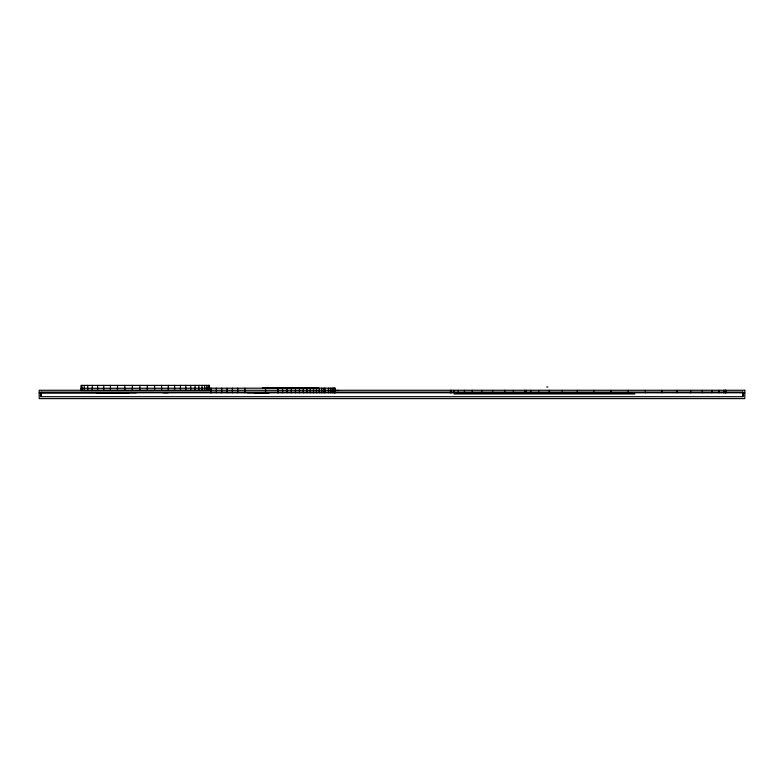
<?xml version="1.0" encoding="UTF-8"?>
<svg xmlns="http://www.w3.org/2000/svg" width="784" height="784" viewBox="0 0 784 784"><rect width="100%" height="100%" fill="white"/><g stroke="black" fill="none" stroke-linecap="round" stroke-linejoin="round"><path stroke-width="1.18" d="M742.899 392.078L742.899 396.704L40.974 396.704L40.964 392.794L40.974 392.078L742.899 392.078L742.899 396.704M128.85 392.764L96.716 392.764M266.629 392.794L269.226 392.764L266.207 392.794M163.337 392.794L168.139 392.764M546.732 387.002L547.859 387.002M262.356 387.933L318.412 387.933M81.017 388.286L335.16 388.158L335.16 392.794M334.386 390.481L338.806 390.481M40.405 392.794L84.045 392.764M39.2 392.794L744.8 392.794M84.888 392.764L136.249 392.794M454.161 393.95L634.854 393.95M247.313 392.764L265.482 392.794L254.643 392.764M265.051 392.794L262.248 392.764L265.021 392.794M726.043 390.275L726.043 392.794M725.582 390.275L725.582 392.794M724.994 390.275L724.994 392.794M723.573 390.275L723.573 392.794M718.977 390.275L718.977 392.794M711.852 390.275L711.852 392.794M702.346 390.275L702.346 392.794M690.655 390.275L690.655 392.794M677.043 390.275L677.043 392.794M661.833 390.275L661.833 392.794M645.438 390.275L645.438 392.794M628.278 390.275L628.278 392.794M610.863 390.275L610.863 392.794M593.713 390.275L593.713 392.794M577.377 390.275L577.377 392.794M562.393 390.275L562.393 392.794M549.3 390.275L549.3 392.794M538.598 390.275L538.598 392.794M530.719 390.275L530.719 392.794M526.015 390.275L526.015 392.794M524.731 390.275L524.731 392.794M513.442 390.275L513.442 392.794M504.729 390.275L504.729 392.794M492.568 390.275L492.568 392.794M481.719 390.275L481.719 392.794M472.331 390.275L472.331 392.794M464.491 390.275L464.491 392.794M458.317 390.275L458.317 392.794M453.887 390.275L453.887 392.794M451.28 390.275L451.28 392.794M450.535 390.275L450.535 392.794M334.935 388.158L334.935 392.794M334.366 388.158L334.366 392.794M333.425 388.158L333.425 392.794M332.132 388.158L332.132 392.794M330.476 388.158L330.476 392.794M328.467 388.158L328.467 392.794M324.919 388.158L324.919 392.794M323.91 388.158L323.91 392.794M321.685 388.158L321.685 392.794M319.206 388.158L319.206 392.794M316.471 388.158L316.471 392.794M313.502 388.158L313.502 392.794M310.297 388.158L310.297 392.794M306.887 388.158L306.887 392.794M303.271 388.158L303.271 392.794M299.468 388.158L299.468 392.794M295.48 388.158L295.48 392.794M291.315 388.158L291.315 392.794M287.003 388.158L287.003 392.794M282.554 388.158L282.554 392.794M278.144 388.158L278.144 392.794M277.957 388.158L277.957 392.794M265.541 388.158L265.541 392.794M244.912 388.158L244.912 392.794M237.738 388.158L237.738 392.794M232.427 388.158L232.427 392.794M227.086 388.158L227.086 392.794M221.725 388.158L221.725 392.794M216.355 388.158L216.355 392.794M210.974 388.158L210.974 392.794M210.876 388.158L210.876 392.794M209.122 385.385L209.122 390.481M208.172 385.385L208.172 390.481M206.711 385.385L206.711 390.481M204.673 385.385L204.673 390.481M202.047 385.385L202.047 390.481M198.842 385.385L198.842 390.481M195.059 385.385L195.059 390.481M190.718 385.385L190.718 390.481M185.847 385.385L185.847 390.481M180.457 385.385L180.457 390.481M174.587 385.385L174.587 390.481M168.286 385.385L168.286 390.481M161.592 385.385L161.592 390.481M154.575 385.385L154.575 390.481M147.304 385.385L147.304 390.481M139.866 385.385L139.866 390.481M132.349 385.385L132.349 390.481M124.852 385.385L124.852 390.481M117.502 385.385L117.502 390.481M110.426 385.385L110.426 390.481M103.753 385.385L103.753 390.481M97.647 385.385L97.647 390.481M92.247 385.385L92.247 390.481M87.739 385.385L87.739 390.481M84.26 385.385L84.26 390.481M81.977 385.385L81.977 390.481M40.974 392.078L40.974 396.704M209.367 385.385L81.017 385.385L81.017 390.481L209.367 390.481L209.367 385.385M744.8 390.275L39.2 390.275L39.2 398.615L744.8 398.615L744.8 390.275"/></g></svg>
